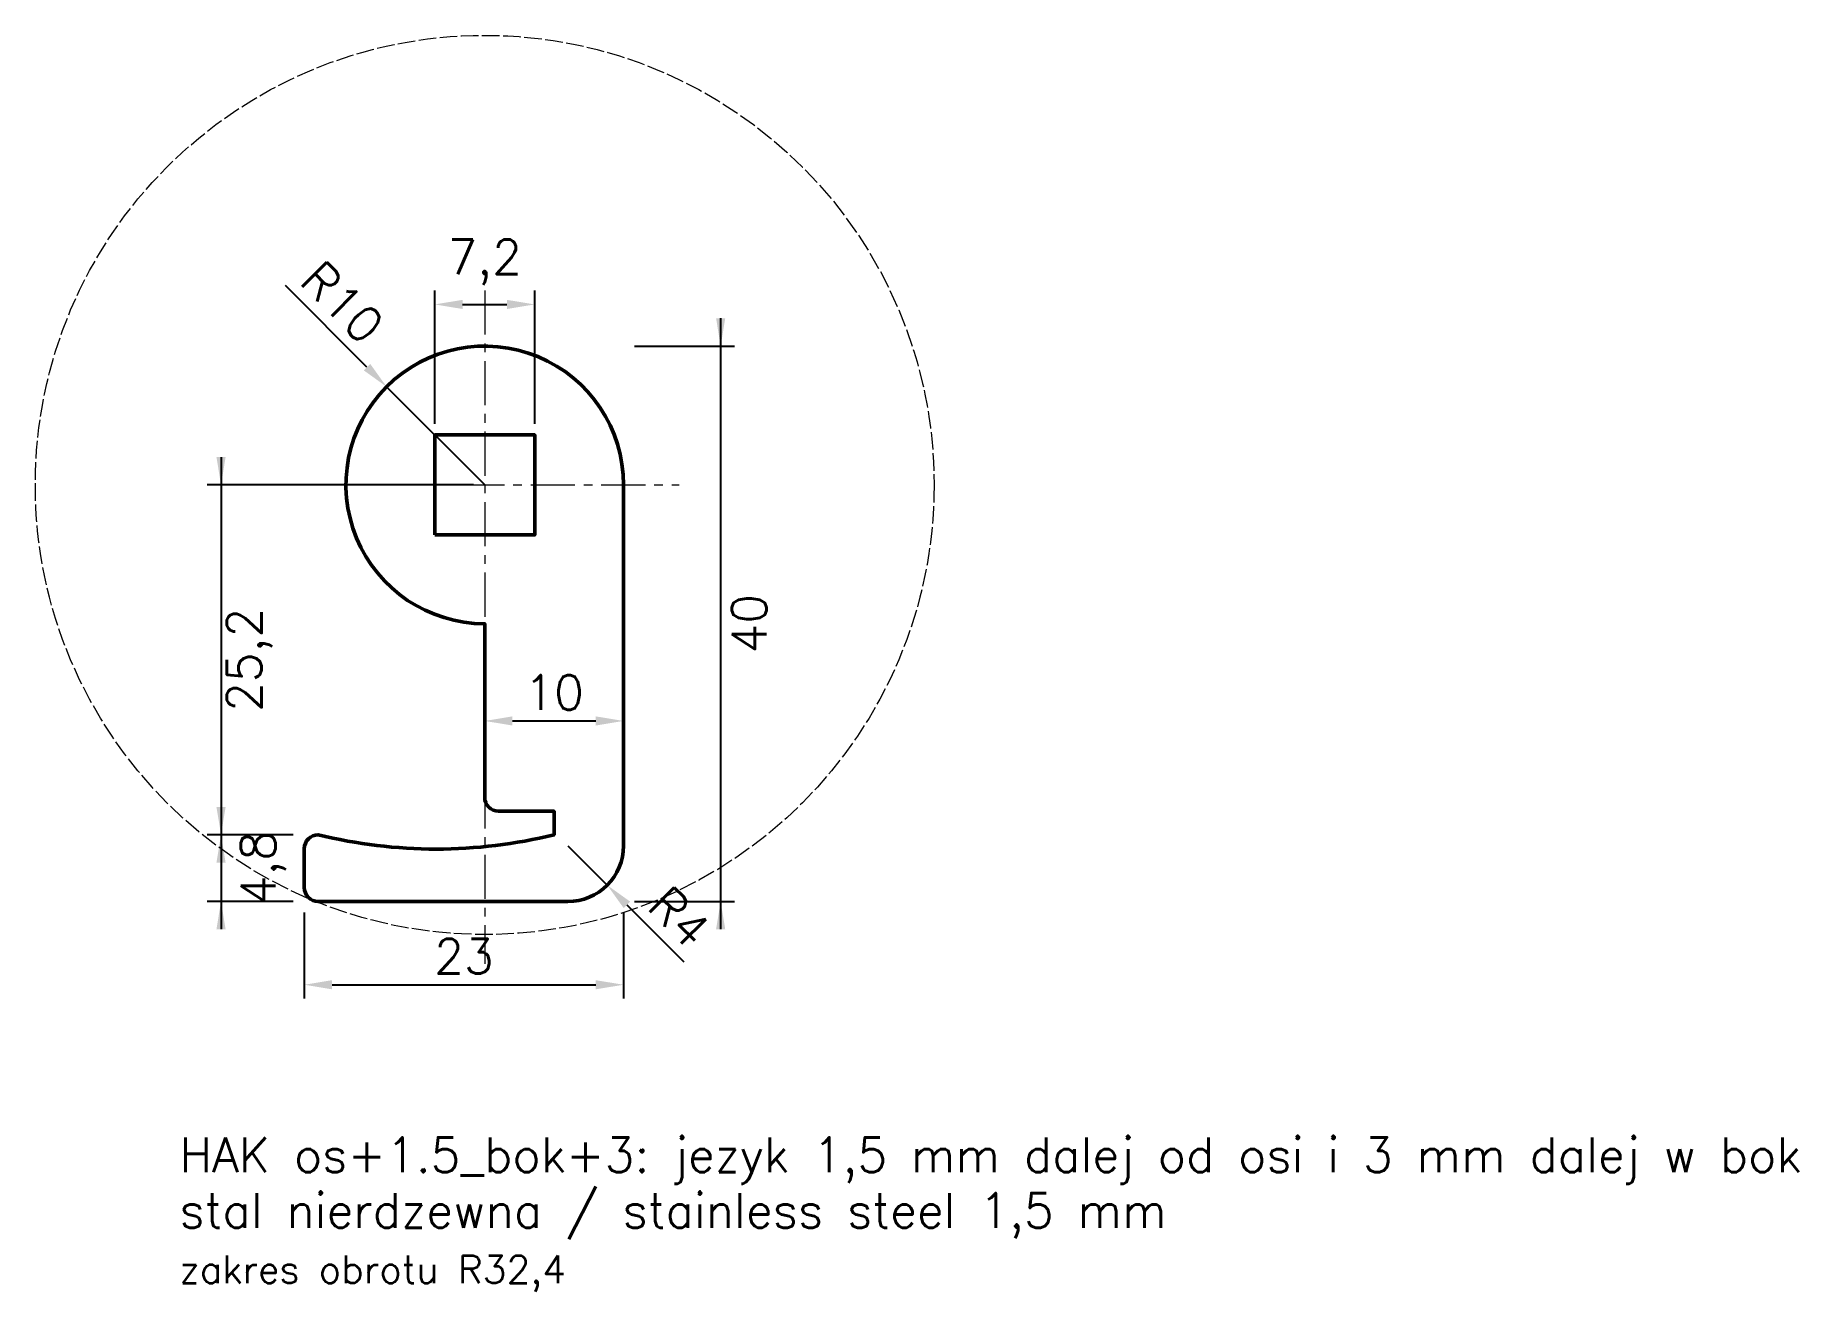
# Model space of a CAD drawing. Header units: millimetres. Extents: x -32 to 95, y -58 to 32.
import ezdxf

# ---------------------------------------------------------------- set-up
doc = ezdxf.new("R2010")
doc.units = ezdxf.units.MM
doc.linetypes.add('CENTER', pattern=[5.08, 3.175, -0.635, 0.635, -0.635])
doc.linetypes.add('DASHED', pattern=[1.524, 1.27, -0.254])
for name, color, linetype, lineweight in [('KONTUR', 7, 'Continuous', 50), ('OPISY', 2, 'Continuous', 18), ('OSIE', 1, 'CENTER', 18), ('OTWOR', 7, 'Continuous', 50), ('WYMIARY', 3, 'Continuous', 18), ('ZAKRES_OBROTU', 8, 'DASHED', 13)]:
    doc.layers.add(name, color=color, linetype=linetype, lineweight=lineweight)
doc.styles.get("Standard").update_dxf_attribs({"font": 'simplex.shx'})
doc.dimstyles.new('HAK', dxfattribs={"dimtxt": 2.5, "dimasz": 2, "dimexe": 1, "dimexo": 0.8, "dimgap": 0.8, "dimtad": 1, "dimdec": 1, "dimtxsty": 'Standard', "dimcen": 2.5, "dimclrd": 3, "dimclre": 3, "dimclrt": 3, "dimazin": 3, "dimtfac": 1, "dimtmove": 0, "dimatfit": 3})

msp = doc.modelspace()

# ---------------------------------------------------------------- linework, layer by layer
at = {"layer": 'KONTUR'}
msp.add_lwpolyline([(10, 0), (10, -26, -0.414214), (6, -30), (-12, -30, -0.414214), (-13, -29), (-13, -26.2, -0.414214), (-12, -25.2, 0.120824), (5, -25.2), (5, -23.5), (1, -23.5, -0.414214), (0, -22.5), (0, -10, -2.414214)], format="xyb", close=True, dxfattribs=at)
at = {"layer": 'OSIE'}
for p, q in [((0, 14), (0, -34.5)), ((-17, 0), (14, 0))]:
    msp.add_line(p, q, dxfattribs=at)
at = {"layer": 'OTWOR'}
msp.add_lwpolyline([(-3.6, -3.6), (3.6, -3.6), (3.6, 3.6), (-3.6, 3.6)], close=True, dxfattribs=at)
at = {"layer": 'ZAKRES_OBROTU'}
msp.add_circle((0, 0), 32.38, dxfattribs=at)

# ---------------------------------------------------------------- texts
at = {"layer": 'OPISY'}
for s, p in [('HAK os+1.5_bok+3: jezyk 1,5 mm dalej od osi i 3 mm dalej w bok', (-22, -49.5)), ('stal nierdzewna / stainless steel 1,5 mm', (-22, -53.5))]:
    msp.add_text(s, height=2.5, dxfattribs=at).set_placement(p)
at = {"layer": 'ZAKRES_OBROTU'}
msp.add_text('zakres obrotu R32,4', height=2, dxfattribs=at).set_placement((-22, -57.5))

# ---------------------------------------------------------------- dimensions: what is measured, and where the dimension line sits
at = {"layer": 'WYMIARY'}
for base, p1, p2 in [((-3.6, 13), (-3.6, 3.6), (3.6, 3.6)), ((0, -17), (0, -15), (10, -15)), ((-13, -36), (-13, -30), (10, -30))]:
    msp.add_linear_dim(base=base, p1=p1, p2=p2, dimstyle='HAK', dxfattribs=at).render()
for center, mpoint in [((0, 0), (-7.07, 7.07)), ((6, -26), (8.83, -28.83))]:
    msp.add_radius_dim(center=center, mpoint=mpoint, dimstyle='HAK', dxfattribs=at).render()
for base, p1, p2 in [((17, 10), (10, 10), (10, -30)), ((-19, 0), (0, 0), (-13, -25.2)), ((-19, -25.2), (-13, -25.2), (-13, -30))]:
    msp.add_linear_dim(base=base, p1=p1, p2=p2, angle=90, dimstyle='HAK', dxfattribs=at).render()

doc.saveas('drawing.dxf')
